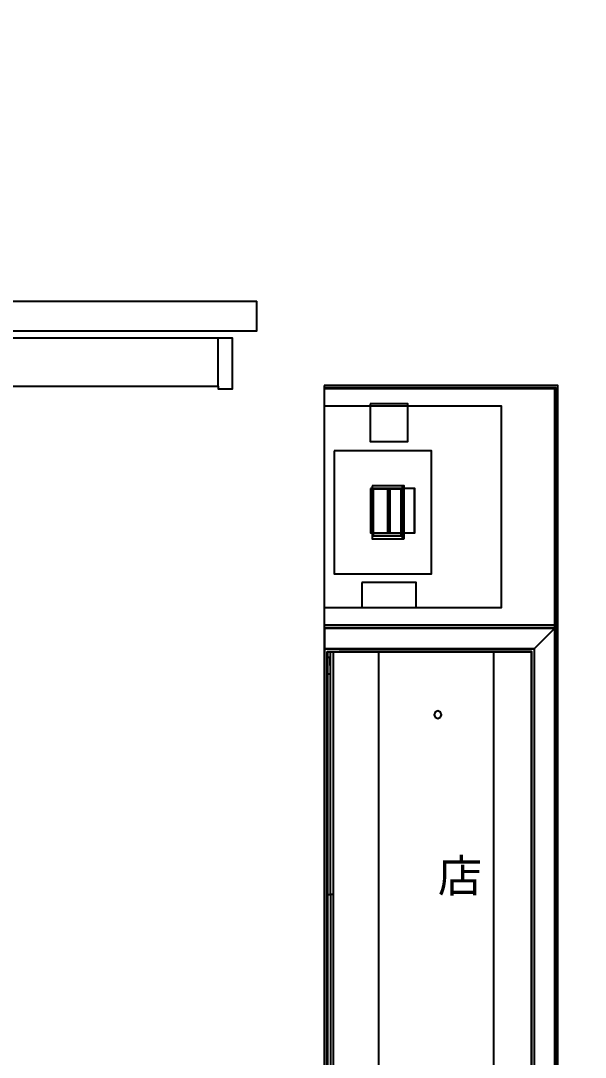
# Model space of a CAD drawing. Units: millimetres at full size, sheet at 1:50. Extents: x -9750 to 9750, y -6680 to 6675.
# Drawn here: x 1048 to 2957, y 1039 to 4543 of the extents above; entities that cross this region are included whole.
import ezdxf
from ezdxf.enums import TextEntityAlignment as Align

# ---------------------------------------------------------------- set-up
doc = ezdxf.new("R2010")
doc.units = ezdxf.units.MM
doc.header["$LTSCALE"] = 50
for name, color, linetype in [('0-4_スペース', 4, 'Continuous'), ('0-6_壁', 4, 'Continuous'), ('0-9_部品実装', 7, 'Continuous'), ('0-A_汎用オブジェクト（実装）', 4, 'Continuous')]:
    doc.layers.add(name, color=color, linetype=linetype)
doc.styles.add('ＭＳ ゴシック', font='')
doc.styles.get('ＭＳ ゴシック').set_extended_font_data('MS Gothic')

msp = doc.modelspace()

# ---------------------------------------------------------------- wipeouts: each hides what was drawn before it
msp.add_wipeout([(346.23, -1839.95), (4770.23, -1839.95), (4770.23, 5120.05), (4770.23, 5120.05)])

# ---------------------------------------------------------------- next in the draw order: wipeouts: each hides what was drawn before it
msp.add_wipeout([(346.23, -1839.95), (4770.23, 5120.05), (346.23, 5120.05), (346.23, 5120.05)])

# ---------------------------------------------------------------- next in the draw order: linework, layer by layer
at = {"layer": '0-A_汎用オブジェクト（実装）'}
for points in [[(2074.07, 3309.95), (2074.07, 2489.95), (2864.07, 2489.95), (2864.07, 3309.95)], [(2074.07, 3302.95), (2074.07, 3299.95), (2854.07, 3299.95), (2857.07, 3302.95)], [(2854.07, 2499.95), (2854.07, 3299.95), (2074.07, 3299.95), (2074.07, 2499.95)], [(2857.07, 3302.95), (2854.07, 3299.95), (2854.07, 699.95), (2857.07, 696.95)], [(2674.08, 3239.95), (2074.07, 3239.95), (2074.07, 2559.95), (2674.08, 2559.95)], [(2074.07, 3239.95), (2074.07, 2559.95), (2674.08, 2559.95), (2674.08, 3239.95)], [(2229.72, 3248.02), (2229.72, 3121.02), (2356.72, 3121.02), (2356.72, 3248.02)], [(2107.32, 3089.05), (2107.32, 2674.05), (2437.32, 2674.05), (2437.32, 3089.05)], [(2854.07, 875.8), (2864.17, 875.8), (2864.17, 3061.42), (2854.07, 3061.42)], [(2854.16, 895.8), (2864.17, 895.8), (2864.17, 3041.42), (2854.16, 3041.42)], [(2230.7, 2962.49), (2230.7, 2812.49), (2380.7, 2812.49), (2380.7, 2962.49)], [(2235.88, 2971.16), (2235.88, 2791.66), (2338.42, 2791.66), (2338.42, 2971.16)], [(2240.02, 2961.16), (2240.01, 2961.16), (2240.01, 2801.66), (2240.02, 2801.66)], [(2334.28, 2961.16), (2334.28, 2801.66), (2240.01, 2801.66), (2240.01, 2961.16)], [(2240.02, 2961.16), (2240.02, 2801.66), (2334.29, 2801.66), (2334.29, 2961.16)], [(2296.42, 2812.49), (2296.42, 2962.49), (2288.08, 2962.49), (2288.08, 2812.49)], [(2296.42, 2812.49), (2379.04, 2812.49), (2379.04, 2962.49), (2296.42, 2962.49)], [(2344.79, 2791.66), (2344.79, 2971.16), (2338.42, 2971.16), (2338.42, 2791.66)], [(2201.04, 2643.95), (2201.04, 2559.95), (2385.04, 2559.95), (2385.04, 2643.95)], [(2854.07, 699.95), (2854.07, 2499.95), (2074.07, 2499.95), (2074.07, 699.95)], [(2074.51, 2489.95), (2074.51, 2419.95), (2784.51, 2419.95), (2854.51, 2489.95)], [(2854.51, 2489.95), (2784.51, 2419.95), (2784.51, 759.95), (2854.51, 689.95)], [(2784.95, 759.95), (2784.95, 2419.95), (2074.51, 2419.95), (2074.51, 759.95), (2734.95, 759.95), (2734.95, 769.95), (2084.51, 769.95), (2084.51, 2409.95), (2774.95, 2409.95), (2774.95, 769.95), (2734.95, 769.95), (2734.95, 759.95)], [(2084.51, 2409.95), (2084.51, 769.95), (2774.95, 769.95), (2774.95, 2409.95)], [(2084.51, 2390.71), (2085.01, 2335.86), (2095.01, 2335.95), (2094.51, 2390.8)], [(2085.01, 2409.95), (2085.01, 1589.95), (2095.01, 1589.95), (2095.01, 2409.95)], [(2105.01, 2409.95), (2085.01, 2409.95), (2085.01, 769.95), (2105.01, 769.95)], [(2085.01, 2409.95), (2085.01, 769.95), (2775.45, 769.95), (2775.45, 2409.95)], [(2124.95, 2410.45), (2124.95, 2409.95), (2774.95, 2409.95), (2775.45, 2410.45)], [(2257.39, 2409.95), (2257.39, 769.95), (2647.23, 769.95), (2647.23, 2409.95)], [(2257.39, 2409.95), (2257.39, 769.95), (2647.23, 769.95), (2647.23, 2409.95)], [(2775.45, 2410.45), (2774.95, 2409.95), (2774.95, 769.95), (2775.45, 769.45)], [(2467.27, 2188.61), (2470.93, 2197.45), (2467.27, 2206.28), (2458.43, 2209.95), (2449.6, 2206.28), (2445.93, 2197.45), (2449.6, 2188.61), (2458.43, 2184.95)], [(2095.01, 1589.95), (2095.01, 769.95), (2105.01, 769.95), (2105.01, 1589.95)]]:
    msp.add_lwpolyline(points, close=True, dxfattribs=at)

# ---------------------------------------------------------------- next in the draw order: texts
at = {"layer": '0-4_スペース', "style": 'ＭＳ ゴシック'}
msp.add_text('店', height=110, dxfattribs=at).set_placement((2458.23, 1565.05), align=Align.BOTTOM_LEFT)

# ---------------------------------------------------------------- next in the draw order: wipeouts: each hides what was drawn before it
at = {"color": 7}
msp.add_wipeout([(396.23, 3595.05), (396.23, 3495.05), (1846.23, 3495.05), (1846.23, 3495.05)], dxfattribs=at)
msp.add_wipeout([(611.69, 3470.05), (611.69, 3307.53), (1715.69, 3307.53), (1715.69, 3307.53)])

# ---------------------------------------------------------------- next in the draw order: wipeouts: each hides what was drawn before it
msp.add_wipeout([(396.23, 3595.05), (1846.23, 3495.05), (1846.23, 3595.05), (1846.23, 3595.05)], dxfattribs=at)
msp.add_wipeout([(611.69, 3470.05), (1715.69, 3307.53), (1715.69, 3470.05), (1715.69, 3470.05)])

# ---------------------------------------------------------------- next in the draw order: linework, layer by layer
at = {"layer": '0-6_壁', "color": 3}
msp.add_line((396.23, 3595.05), (1846.23, 3595.05), dxfattribs=at)
msp.add_lwpolyline([(396.23, 3495.05), (1846.23, 3495.05), (1846.23, 3595.05)], dxfattribs=at)
at = {"layer": '0-6_壁', "color": 7}
msp.add_solid([(396.23, 3595.05), (1846.23, 3595.05), (1846.23, 3595.05)], dxfattribs=at)
at = {"layer": '0-9_部品実装'}
msp.add_solid([(611.69, 3470.05), (1715.69, 3470.05), (1715.69, 3470.05)], dxfattribs=at)

# ---------------------------------------------------------------- next in the draw order: wipeouts: each hides what was drawn before it
msp.add_wipeout([(1763.69, 3298.98), (1763.69, 3470.05), (1715.69, 3470.05), (1715.69, 3470.05)])

# ---------------------------------------------------------------- next in the draw order: wipeouts: each hides what was drawn before it
msp.add_wipeout([(1763.69, 3298.98), (1715.69, 3470.05), (1715.69, 3298.98), (1715.69, 3298.98)])

# ---------------------------------------------------------------- next in the draw order: linework, layer by layer
msp.add_solid([(1763.69, 3298.98), (1715.69, 3298.98), (1715.69, 3298.98)], dxfattribs=at)

# ---------------------------------------------------------------- next in the draw order: wipeouts: each hides what was drawn before it
msp.add_wipeout([(611.69, 3470.05), (611.69, 3307.53), (1715.69, 3307.53), (1715.69, 3307.53)])

# ---------------------------------------------------------------- next in the draw order: wipeouts: each hides what was drawn before it
msp.add_wipeout([(611.69, 3470.05), (1715.69, 3307.53), (1715.69, 3470.05), (1715.69, 3470.05)])

# ---------------------------------------------------------------- next in the draw order: linework, layer by layer
msp.add_solid([(611.69, 3470.05), (1715.69, 3470.05), (1715.69, 3470.05)], dxfattribs=at)

# ---------------------------------------------------------------- next in the draw order: wipeouts: each hides what was drawn before it
msp.add_wipeout([(1763.69, 3298.98), (1763.69, 3470.05), (1715.69, 3470.05), (1715.69, 3470.05)])

# ---------------------------------------------------------------- next in the draw order: wipeouts: each hides what was drawn before it
msp.add_wipeout([(1763.69, 3298.98), (1715.69, 3470.05), (1715.69, 3298.98), (1715.69, 3298.98)])

# ---------------------------------------------------------------- next in the draw order: linework, layer by layer
msp.add_solid([(1763.69, 3298.98), (1715.69, 3298.98), (1715.69, 3298.98)], dxfattribs=at)

# ---------------------------------------------------------------- next in the draw order: wipeouts: each hides what was drawn before it
msp.add_wipeout([(611.69, 3470.05), (611.69, 3307.53), (1715.69, 3307.53), (1715.69, 3307.53)])

# ---------------------------------------------------------------- next in the draw order: wipeouts: each hides what was drawn before it
msp.add_wipeout([(611.69, 3470.05), (1715.69, 3307.53), (1715.69, 3470.05), (1715.69, 3470.05)])

# ---------------------------------------------------------------- next in the draw order: linework, layer by layer
msp.add_solid([(611.69, 3470.05), (1715.69, 3470.05), (1715.69, 3470.05)], dxfattribs=at)

# ---------------------------------------------------------------- next in the draw order: wipeouts: each hides what was drawn before it
msp.add_wipeout([(1763.69, 3298.98), (1763.69, 3470.05), (1715.69, 3470.05), (1715.69, 3470.05)])

# ---------------------------------------------------------------- next in the draw order: wipeouts: each hides what was drawn before it
msp.add_wipeout([(1763.69, 3298.98), (1715.69, 3470.05), (1715.69, 3298.98), (1715.69, 3298.98)])

# ---------------------------------------------------------------- next in the draw order: linework, layer by layer
at = {"layer": '0-9_部品実装', "color": 4}
msp.add_line((1715.69, 3307.53), (1715.69, 3470.05), dxfattribs=at)
msp.add_lwpolyline([(563.69, 3470.05), (563.69, 3298.98), (611.69, 3298.98), (611.69, 3307.53), (1715.69, 3307.53), (1715.69, 3298.98), (1763.69, 3298.98), (1763.69, 3470.05)], close=True, dxfattribs=at)
at = {"layer": '0-9_部品実装'}
msp.add_solid([(1763.69, 3298.98), (1715.69, 3298.98), (1715.69, 3298.98)], dxfattribs=at)

doc.saveas('drawing.dxf')
